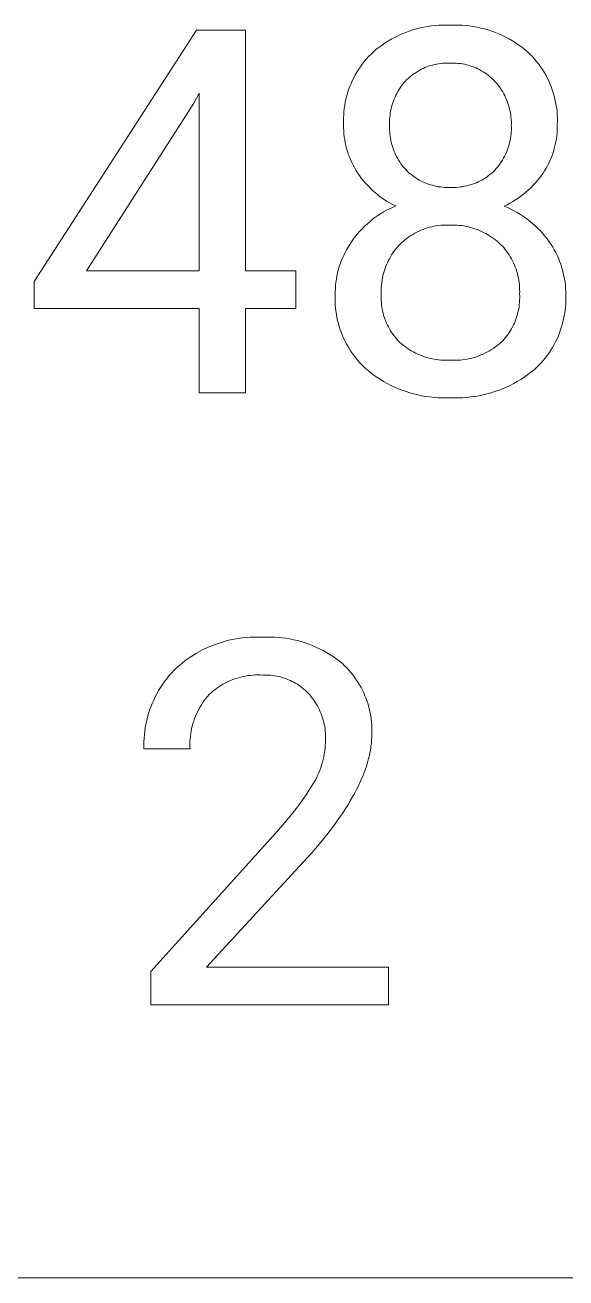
# Model space of a CAD drawing. Header units: millimetres. Extents: x 1434 to 4837, y 1889 to 4267.
# Drawn here: x 4142.7 to 4190.8, y 2079.7 to 2191.1 of the extents above; entities that cross this region are included whole.
import ezdxf

# ---------------------------------------------------------------- set-up
doc = ezdxf.new("R2010")
doc.units = ezdxf.units.MM
doc.header["$MEASUREMENT"] = 0
doc.layers.add('Domyślny', color=7, linetype='Continuous', true_color=0x000000)

msp = doc.modelspace()

# ---------------------------------------------------------------- linework, layer by layer
at = {"layer": 'Domyślny', "color": 18, "lineweight": 15, "true_color": 0x000000}
for p, q in [((4143.56, 2168.29), (4157.98, 2190.62)), ((4157.98, 2190.62), (4162.34, 2190.62)), ((4162.34, 2190.62), (4162.34, 2169.22)), ((4176.26, 2190.29), (4176.57, 2190.42)), ((4176.57, 2190.42), (4176.89, 2190.53)), ((4176.89, 2190.53), (4177.21, 2190.64)), ((4177.21, 2190.64), (4177.54, 2190.73)), ((4177.54, 2190.73), (4177.87, 2190.82)), ((4177.87, 2190.82), (4178.2, 2190.89)), ((4178.2, 2190.89), (4178.53, 2190.95)), ((4178.53, 2190.95), (4178.87, 2191)), ((4178.87, 2191), (4179.2, 2191.03)), ((4179.2, 2191.03), (4179.54, 2191.06)), ((4179.54, 2191.06), (4179.88, 2191.07)), ((4179.88, 2191.07), (4180.22, 2191.07)), ((4180.22, 2191.07), (4180.56, 2191.06)), ((4180.56, 2191.06), (4180.9, 2191.07)), ((4180.9, 2191.07), (4181.24, 2191.07)), ((4181.24, 2191.07), (4181.58, 2191.06)), ((4181.58, 2191.06), (4181.91, 2191.03)), ((4181.91, 2191.03), (4182.25, 2191)), ((4182.25, 2191), (4182.59, 2190.95)), ((4182.59, 2190.95), (4182.92, 2190.89)), ((4182.92, 2190.89), (4183.25, 2190.81)), ((4183.25, 2190.81), (4183.58, 2190.73)), ((4183.58, 2190.73), (4183.91, 2190.64)), ((4183.91, 2190.64), (4184.23, 2190.53)), ((4184.23, 2190.53), (4184.55, 2190.41)), ((4184.55, 2190.41), (4184.86, 2190.29)), ((4174.21, 2189.1), (4174.48, 2189.3)), ((4174.48, 2189.3), (4174.76, 2189.49)), ((4174.76, 2189.49), (4175.05, 2189.67)), ((4175.05, 2189.67), (4175.34, 2189.84)), ((4175.34, 2189.84), (4175.64, 2190)), ((4175.64, 2190), (4175.95, 2190.15)), ((4175.95, 2190.15), (4176.26, 2190.29)), ((4184.86, 2190.29), (4185.17, 2190.15)), ((4185.17, 2190.15), (4185.47, 2190)), ((4185.47, 2190), (4185.77, 2189.84)), ((4185.77, 2189.84), (4186.07, 2189.67)), ((4186.07, 2189.67), (4186.35, 2189.49)), ((4186.35, 2189.49), (4186.64, 2189.3)), ((4186.64, 2189.3), (4186.91, 2189.1)), ((4173.08, 2188.05), (4173.27, 2188.27)), ((4173.27, 2188.27), (4173.47, 2188.47)), ((4173.47, 2188.47), (4173.68, 2188.67)), ((4173.68, 2188.67), (4173.94, 2188.89)), ((4173.94, 2188.89), (4174.21, 2189.1)), ((4186.91, 2189.1), (4187.18, 2188.89)), ((4187.18, 2188.89), (4187.44, 2188.67)), ((4187.44, 2188.67), (4187.64, 2188.47)), ((4187.64, 2188.47), (4187.84, 2188.27)), ((4187.84, 2188.27), (4188.04, 2188.05)), ((4172.24, 2186.89), (4172.39, 2187.13)), ((4172.39, 2187.13), (4172.55, 2187.37)), ((4172.55, 2187.37), (4172.72, 2187.6)), ((4172.72, 2187.6), (4172.9, 2187.83)), ((4172.9, 2187.83), (4173.08, 2188.05)), ((4177.96, 2187.14), (4177.81, 2187.05)), ((4178.13, 2187.21), (4177.96, 2187.14)), ((4178.29, 2187.29), (4178.13, 2187.21)), ((4178.46, 2187.35), (4178.29, 2187.29)), ((4178.62, 2187.42), (4178.46, 2187.35)), ((4178.79, 2187.47), (4178.62, 2187.42)), ((4178.97, 2187.52), (4178.79, 2187.47)), ((4179.14, 2187.56), (4178.97, 2187.52)), ((4179.31, 2187.6), (4179.14, 2187.56)), ((4179.49, 2187.63), (4179.31, 2187.6)), ((4179.67, 2187.66), (4179.49, 2187.63)), ((4179.84, 2187.68), (4179.67, 2187.66)), ((4180.02, 2187.69), (4179.84, 2187.68)), ((4180.2, 2187.7), (4180.02, 2187.69)), ((4180.38, 2187.7), (4180.2, 2187.7)), ((4180.56, 2187.7), (4180.38, 2187.7)), ((4180.74, 2187.7), (4180.56, 2187.7)), ((4180.92, 2187.7), (4180.74, 2187.7)), ((4181.1, 2187.69), (4180.92, 2187.7)), ((4181.27, 2187.67), (4181.1, 2187.69)), ((4181.45, 2187.65), (4181.27, 2187.67)), ((4181.63, 2187.62), (4181.45, 2187.65)), ((4181.8, 2187.59), (4181.63, 2187.62)), ((4181.98, 2187.55), (4181.8, 2187.59)), ((4182.15, 2187.5), (4181.98, 2187.55)), ((4182.32, 2187.45), (4182.15, 2187.5)), ((4182.49, 2187.39), (4182.32, 2187.45)), ((4182.66, 2187.33), (4182.49, 2187.39)), ((4182.83, 2187.26), (4182.66, 2187.33)), ((4182.99, 2187.19), (4182.83, 2187.26)), ((4183.15, 2187.11), (4182.99, 2187.19)), ((4183.3, 2187.02), (4183.15, 2187.11)), ((4188.04, 2188.05), (4188.22, 2187.83)), ((4188.22, 2187.83), (4188.4, 2187.6)), ((4188.4, 2187.6), (4188.57, 2187.37)), ((4188.57, 2187.37), (4188.73, 2187.13)), ((4188.73, 2187.13), (4188.88, 2186.89)), ((4171.72, 2185.86), (4171.83, 2186.13)), ((4171.83, 2186.13), (4171.96, 2186.39)), ((4171.96, 2186.39), (4172.1, 2186.64)), ((4172.1, 2186.64), (4172.24, 2186.89)), ((4176.54, 2186.07), (4176.41, 2185.93)), ((4176.66, 2186.2), (4176.54, 2186.07)), ((4176.79, 2186.33), (4176.66, 2186.2)), ((4176.92, 2186.44), (4176.79, 2186.33)), ((4177.06, 2186.56), (4176.92, 2186.44)), ((4177.2, 2186.67), (4177.06, 2186.56)), ((4177.35, 2186.77), (4177.2, 2186.67)), ((4177.5, 2186.87), (4177.35, 2186.77)), ((4177.65, 2186.96), (4177.5, 2186.87)), ((4177.81, 2187.05), (4177.65, 2186.96)), ((4183.46, 2186.93), (4183.3, 2187.02)), ((4183.61, 2186.83), (4183.46, 2186.93)), ((4183.76, 2186.73), (4183.61, 2186.83)), ((4183.9, 2186.62), (4183.76, 2186.73)), ((4184.04, 2186.51), (4183.9, 2186.62)), ((4184.18, 2186.39), (4184.04, 2186.51)), ((4184.31, 2186.27), (4184.18, 2186.39)), ((4184.43, 2186.15), (4184.31, 2186.27)), ((4184.56, 2186.01), (4184.43, 2186.15)), ((4184.68, 2185.87), (4184.56, 2186.01)), ((4188.88, 2186.89), (4189.03, 2186.64)), ((4189.03, 2186.64), (4189.16, 2186.39)), ((4189.16, 2186.39), (4189.29, 2186.13)), ((4189.29, 2186.13), (4189.4, 2185.87)), ((4158.23, 2185.03), (4157.74, 2184.13)), ((4158.23, 2169.22), (4158.23, 2185.03)), ((4171.34, 2184.78), (4171.42, 2185.05)), ((4171.42, 2185.05), (4171.51, 2185.33)), ((4171.51, 2185.33), (4171.61, 2185.6)), ((4171.61, 2185.6), (4171.72, 2185.86)), ((4175.8, 2185), (4175.71, 2184.84)), ((4175.89, 2185.17), (4175.8, 2185)), ((4175.98, 2185.33), (4175.89, 2185.17)), ((4176.08, 2185.48), (4175.98, 2185.33)), ((4176.19, 2185.63), (4176.08, 2185.48)), ((4176.3, 2185.78), (4176.19, 2185.63)), ((4176.41, 2185.93), (4176.3, 2185.78)), ((4184.8, 2185.73), (4184.68, 2185.87)), ((4184.91, 2185.59), (4184.8, 2185.73)), ((4185.01, 2185.44), (4184.91, 2185.59)), ((4185.11, 2185.28), (4185.01, 2185.44)), ((4185.21, 2185.13), (4185.11, 2185.28)), ((4185.3, 2184.97), (4185.21, 2185.13)), ((4185.39, 2184.8), (4185.3, 2184.97)), ((4189.4, 2185.87), (4189.51, 2185.6)), ((4189.51, 2185.6), (4189.61, 2185.33)), ((4189.61, 2185.33), (4189.7, 2185.05)), ((4189.7, 2185.05), (4189.78, 2184.78)), ((4157.74, 2184.13), (4148.2, 2169.22)), ((4171.12, 2183.65), (4171.16, 2183.93)), ((4171.16, 2183.93), (4171.21, 2184.22)), ((4171.21, 2184.22), (4171.27, 2184.5)), ((4171.27, 2184.5), (4171.34, 2184.78)), ((4175.32, 2183.8), (4175.28, 2183.62)), ((4175.37, 2183.98), (4175.32, 2183.8)), ((4175.43, 2184.15), (4175.37, 2183.98)), ((4175.49, 2184.33), (4175.43, 2184.15)), ((4175.56, 2184.5), (4175.49, 2184.33)), ((4175.63, 2184.67), (4175.56, 2184.5)), ((4175.71, 2184.84), (4175.63, 2184.67)), ((4185.46, 2184.64), (4185.39, 2184.8)), ((4185.54, 2184.47), (4185.46, 2184.64)), ((4185.61, 2184.3), (4185.54, 2184.47)), ((4185.67, 2184.13), (4185.61, 2184.3)), ((4185.73, 2183.96), (4185.67, 2184.13)), ((4185.78, 2183.78), (4185.73, 2183.96)), ((4185.82, 2183.6), (4185.78, 2183.78)), ((4189.78, 2184.78), (4189.85, 2184.5)), ((4189.85, 2184.5), (4189.91, 2184.22)), ((4189.91, 2184.22), (4189.96, 2183.93)), ((4189.96, 2183.93), (4190, 2183.65)), ((4171.05, 2182.5), (4171.06, 2182.79)), ((4171.06, 2182.79), (4171.07, 2183.08)), ((4171.07, 2183.08), (4171.09, 2183.36)), ((4171.09, 2183.36), (4171.12, 2183.65)), ((4175.17, 2182.89), (4175.15, 2182.7)), ((4175.15, 2182.7), (4175.15, 2182.52)), ((4175.19, 2183.07), (4175.17, 2182.89)), ((4175.21, 2183.25), (4175.19, 2183.07)), ((4175.24, 2183.44), (4175.21, 2183.25)), ((4175.28, 2183.62), (4175.24, 2183.44)), ((4185.86, 2183.42), (4185.82, 2183.6)), ((4185.89, 2183.24), (4185.86, 2183.42)), ((4185.92, 2183.06), (4185.89, 2183.24)), ((4185.94, 2182.88), (4185.92, 2183.06)), ((4185.96, 2182.7), (4185.94, 2182.88)), ((4185.97, 2182.51), (4185.96, 2182.7)), ((4190, 2183.65), (4190.03, 2183.36)), ((4190.03, 2183.36), (4190.05, 2183.08)), ((4190.05, 2183.08), (4190.06, 2182.79)), ((4190.06, 2182.79), (4190.06, 2182.5)), ((4171.06, 2182.21), (4171.05, 2182.5)), ((4171.06, 2181.95), (4171.06, 2182.21)), ((4171.07, 2181.68), (4171.06, 2181.95)), ((4171.09, 2181.42), (4171.07, 2181.68)), ((4175.15, 2182.52), (4175.15, 2182.33)), ((4175.15, 2182.33), (4175.15, 2182.15)), ((4175.15, 2182.15), (4175.15, 2181.96)), ((4175.15, 2181.96), (4175.15, 2181.77)), ((4175.15, 2181.77), (4175.16, 2181.58)), ((4175.16, 2181.58), (4175.17, 2181.39)), ((4185.95, 2181.39), (4185.96, 2181.58)), ((4185.96, 2182.15), (4185.97, 2182.33)), ((4185.97, 2181.96), (4185.96, 2182.15)), ((4185.96, 2181.58), (4185.97, 2181.77)), ((4185.97, 2182.33), (4185.97, 2182.51)), ((4185.97, 2181.77), (4185.97, 2181.96)), ((4190.05, 2181.71), (4190.03, 2181.46)), ((4190.06, 2182.5), (4190.05, 2182.21)), ((4190.05, 2182.21), (4190.05, 2181.96)), ((4190.05, 2181.96), (4190.05, 2181.71)), ((4171.12, 2181.15), (4171.09, 2181.42)), ((4171.16, 2180.89), (4171.12, 2181.15)), ((4171.21, 2180.63), (4171.16, 2180.89)), ((4171.26, 2180.37), (4171.21, 2180.63)), ((4175.17, 2181.39), (4175.2, 2181.2)), ((4175.2, 2181.2), (4175.22, 2181.01)), ((4175.22, 2181.01), (4175.26, 2180.83)), ((4175.26, 2180.83), (4175.3, 2180.64)), ((4175.3, 2180.64), (4175.35, 2180.46)), ((4175.35, 2180.46), (4175.4, 2180.28)), ((4185.72, 2180.28), (4185.78, 2180.46)), ((4185.78, 2180.46), (4185.82, 2180.64)), ((4185.82, 2180.64), (4185.86, 2180.83)), ((4185.86, 2180.83), (4185.9, 2181.01)), ((4185.9, 2181.01), (4185.92, 2181.2)), ((4185.92, 2181.2), (4185.95, 2181.39)), ((4189.88, 2180.46), (4189.82, 2180.21)), ((4189.93, 2180.71), (4189.88, 2180.46)), ((4189.97, 2180.96), (4189.93, 2180.71)), ((4190, 2181.21), (4189.97, 2180.96)), ((4190.03, 2181.46), (4190, 2181.21)), ((4171.33, 2180.11), (4171.26, 2180.37)), ((4171.4, 2179.86), (4171.33, 2180.11)), ((4171.48, 2179.61), (4171.4, 2179.86)), ((4171.58, 2179.36), (4171.48, 2179.61)), ((4171.68, 2179.11), (4171.58, 2179.36)), ((4175.4, 2180.28), (4175.46, 2180.1)), ((4175.46, 2180.1), (4175.53, 2179.92)), ((4175.53, 2179.92), (4175.6, 2179.74)), ((4175.6, 2179.74), (4175.68, 2179.57)), ((4175.68, 2179.57), (4175.76, 2179.4)), ((4175.76, 2179.4), (4175.85, 2179.23)), ((4185.28, 2179.24), (4185.37, 2179.4)), ((4185.37, 2179.4), (4185.45, 2179.57)), ((4185.45, 2179.57), (4185.53, 2179.75)), ((4185.53, 2179.75), (4185.6, 2179.92)), ((4185.6, 2179.92), (4185.66, 2180.1)), ((4185.66, 2180.1), (4185.72, 2180.28)), ((4189.59, 2179.49), (4189.5, 2179.26)), ((4189.68, 2179.73), (4189.59, 2179.49)), ((4189.75, 2179.97), (4189.68, 2179.73)), ((4189.82, 2180.21), (4189.75, 2179.97)), ((4171.78, 2178.87), (4171.68, 2179.11)), ((4171.9, 2178.63), (4171.78, 2178.87)), ((4172.02, 2178.4), (4171.9, 2178.63)), ((4172.16, 2178.17), (4172.02, 2178.4)), ((4172.3, 2177.94), (4172.16, 2178.17)), ((4175.85, 2179.23), (4175.95, 2179.07)), ((4175.95, 2179.07), (4176.05, 2178.91)), ((4176.05, 2178.91), (4176.16, 2178.75)), ((4176.16, 2178.75), (4176.27, 2178.6)), ((4176.27, 2178.6), (4176.39, 2178.45)), ((4176.39, 2178.45), (4176.51, 2178.31)), ((4176.51, 2178.31), (4176.64, 2178.17)), ((4176.64, 2178.17), (4176.77, 2178.04)), ((4184.37, 2178.04), (4184.5, 2178.17)), ((4184.5, 2178.17), (4184.63, 2178.31)), ((4184.63, 2178.31), (4184.75, 2178.45)), ((4184.75, 2178.45), (4184.87, 2178.6)), ((4184.87, 2178.6), (4184.98, 2178.76)), ((4184.98, 2178.76), (4185.08, 2178.91)), ((4185.08, 2178.91), (4185.18, 2179.07)), ((4185.18, 2179.07), (4185.28, 2179.24)), ((4189.06, 2178.35), (4188.93, 2178.13)), ((4189.18, 2178.57), (4189.06, 2178.35)), ((4189.3, 2178.8), (4189.18, 2178.57)), ((4189.4, 2179.02), (4189.3, 2178.8)), ((4189.5, 2179.26), (4189.4, 2179.02)), ((4172.46, 2177.71), (4172.3, 2177.94)), ((4172.63, 2177.48), (4172.46, 2177.71)), ((4172.8, 2177.26), (4172.63, 2177.48)), ((4172.99, 2177.04), (4172.8, 2177.26)), ((4176.77, 2178.04), (4176.9, 2177.92)), ((4176.9, 2177.92), (4177.04, 2177.81)), ((4177.04, 2177.81), (4177.18, 2177.7)), ((4177.18, 2177.7), (4177.33, 2177.59)), ((4177.33, 2177.59), (4177.48, 2177.49)), ((4177.48, 2177.49), (4177.63, 2177.39)), ((4177.63, 2177.39), (4177.79, 2177.3)), ((4177.79, 2177.3), (4177.94, 2177.22)), ((4177.94, 2177.22), (4178.11, 2177.14)), ((4178.11, 2177.14), (4178.27, 2177.06)), ((4178.27, 2177.06), (4178.44, 2177)), ((4182.69, 2177), (4182.86, 2177.06)), ((4182.86, 2177.06), (4183.02, 2177.14)), ((4183.02, 2177.14), (4183.19, 2177.22)), ((4183.19, 2177.22), (4183.35, 2177.3)), ((4183.35, 2177.3), (4183.5, 2177.39)), ((4183.5, 2177.39), (4183.66, 2177.49)), ((4183.66, 2177.49), (4183.81, 2177.59)), ((4183.81, 2177.59), (4183.95, 2177.7)), ((4183.95, 2177.7), (4184.1, 2177.81)), ((4184.1, 2177.81), (4184.24, 2177.92)), ((4184.24, 2177.92), (4184.37, 2178.04)), ((4188.28, 2177.23), (4188.09, 2177.02)), ((4188.46, 2177.46), (4188.28, 2177.23)), ((4188.63, 2177.68), (4188.46, 2177.46)), ((4188.8, 2177.92), (4188.63, 2177.68)), ((4188.93, 2178.13), (4188.8, 2177.92)), ((4173.18, 2176.83), (4172.99, 2177.04)), ((4173.38, 2176.63), (4173.18, 2176.83)), ((4173.58, 2176.43), (4173.38, 2176.63)), ((4173.79, 2176.24), (4173.58, 2176.43)), ((4174.01, 2176.06), (4173.79, 2176.24)), ((4174.23, 2175.88), (4174.01, 2176.06)), ((4178.44, 2177), (4178.61, 2176.93)), ((4178.61, 2176.93), (4178.78, 2176.88)), ((4178.78, 2176.88), (4178.95, 2176.83)), ((4178.95, 2176.83), (4179.13, 2176.78)), ((4179.13, 2176.78), (4179.3, 2176.74)), ((4179.3, 2176.74), (4179.48, 2176.71)), ((4179.48, 2176.71), (4179.66, 2176.69)), ((4179.66, 2176.69), (4179.84, 2176.67)), ((4179.84, 2176.67), (4180.02, 2176.65)), ((4180.02, 2176.65), (4180.2, 2176.65)), ((4180.2, 2176.65), (4180.38, 2176.64)), ((4180.38, 2176.64), (4180.56, 2176.65)), ((4180.56, 2176.65), (4180.74, 2176.65)), ((4180.74, 2176.65), (4180.92, 2176.65)), ((4180.92, 2176.65), (4181.1, 2176.65)), ((4181.1, 2176.65), (4181.28, 2176.67)), ((4181.28, 2176.67), (4181.46, 2176.69)), ((4181.46, 2176.69), (4181.64, 2176.71)), ((4181.64, 2176.71), (4181.82, 2176.75)), ((4181.82, 2176.75), (4182, 2176.78)), ((4182, 2176.78), (4182.17, 2176.83)), ((4182.17, 2176.83), (4182.35, 2176.88)), ((4182.35, 2176.88), (4182.52, 2176.93)), ((4182.52, 2176.93), (4182.69, 2177)), ((4187.05, 2176.03), (4186.82, 2175.86)), ((4187.27, 2176.21), (4187.05, 2176.03)), ((4187.48, 2176.4), (4187.27, 2176.21)), ((4187.69, 2176.6), (4187.48, 2176.4)), ((4187.89, 2176.8), (4187.69, 2176.6)), ((4188.09, 2177.02), (4187.89, 2176.8)), ((4174.46, 2175.71), (4174.23, 2175.88)), ((4174.7, 2175.55), (4174.46, 2175.71)), ((4174.94, 2175.4), (4174.7, 2175.55)), ((4175.18, 2175.26), (4174.94, 2175.4)), ((4175.14, 2174.74), (4175.41, 2174.87)), ((4175.43, 2175.12), (4175.18, 2175.26)), ((4175.41, 2174.87), (4175.69, 2175)), ((4175.69, 2175), (4175.43, 2175.12)), ((4185.6, 2175.1), (4185.34, 2174.97)), ((4185.34, 2174.97), (4185.64, 2174.85)), ((4185.85, 2175.23), (4185.6, 2175.1)), ((4185.64, 2174.85), (4185.93, 2174.71)), ((4186.1, 2175.38), (4185.85, 2175.23)), ((4186.35, 2175.53), (4186.1, 2175.38)), ((4186.58, 2175.69), (4186.35, 2175.53)), ((4186.82, 2175.86), (4186.58, 2175.69)), ((4173.38, 2173.59), (4173.61, 2173.78)), ((4173.61, 2173.78), (4173.85, 2173.96)), ((4173.85, 2173.96), (4174.1, 2174.14)), ((4174.1, 2174.14), (4174.35, 2174.3)), ((4174.35, 2174.3), (4174.61, 2174.46)), ((4174.61, 2174.46), (4174.87, 2174.61)), ((4174.87, 2174.61), (4175.14, 2174.74)), ((4185.93, 2174.71), (4186.22, 2174.56)), ((4186.22, 2174.56), (4186.5, 2174.4)), ((4186.5, 2174.4), (4186.77, 2174.23)), ((4186.77, 2174.23), (4187.04, 2174.06)), ((4187.04, 2174.06), (4187.31, 2173.87)), ((4187.31, 2173.87), (4187.56, 2173.67)), ((4172.31, 2172.53), (4172.51, 2172.76)), ((4172.51, 2172.76), (4172.71, 2172.97)), ((4172.71, 2172.97), (4172.93, 2173.19)), ((4172.93, 2173.19), (4173.15, 2173.39)), ((4173.15, 2173.39), (4173.38, 2173.59)), ((4177.56, 2172.67), (4177.38, 2172.57)), ((4177.75, 2172.76), (4177.56, 2172.67)), ((4177.93, 2172.84), (4177.75, 2172.76)), ((4178.12, 2172.91), (4177.93, 2172.84)), ((4178.31, 2172.98), (4178.12, 2172.91)), ((4178.51, 2173.05), (4178.31, 2172.98)), ((4178.7, 2173.1), (4178.51, 2173.05)), ((4178.9, 2173.15), (4178.7, 2173.1)), ((4179.1, 2173.19), (4178.9, 2173.15)), ((4179.3, 2173.23), (4179.1, 2173.19)), ((4179.5, 2173.26), (4179.3, 2173.23)), ((4179.7, 2173.28), (4179.5, 2173.26)), ((4179.9, 2173.29), (4179.7, 2173.28)), ((4180.11, 2173.3), (4179.9, 2173.29)), ((4180.31, 2173.3), (4180.11, 2173.3)), ((4180.51, 2173.3), (4180.31, 2173.3)), ((4180.72, 2173.3), (4180.51, 2173.3)), ((4180.93, 2173.3), (4180.72, 2173.3)), ((4181.13, 2173.29), (4180.93, 2173.3)), ((4181.34, 2173.27), (4181.13, 2173.29)), ((4181.54, 2173.25), (4181.34, 2173.27)), ((4181.75, 2173.22), (4181.54, 2173.25)), ((4181.95, 2173.18), (4181.75, 2173.22)), ((4182.15, 2173.14), (4181.95, 2173.18)), ((4182.35, 2173.09), (4182.15, 2173.14)), ((4182.55, 2173.03), (4182.35, 2173.09)), ((4182.74, 2172.97), (4182.55, 2173.03)), ((4182.94, 2172.9), (4182.74, 2172.97)), ((4183.13, 2172.82), (4182.94, 2172.9)), ((4183.32, 2172.74), (4183.13, 2172.82)), ((4183.5, 2172.65), (4183.32, 2172.74)), ((4183.69, 2172.55), (4183.5, 2172.65)), ((4187.56, 2173.67), (4187.81, 2173.47)), ((4187.81, 2173.47), (4188.05, 2173.26)), ((4188.05, 2173.26), (4188.29, 2173.03)), ((4188.29, 2173.03), (4188.52, 2172.8)), ((4188.52, 2172.8), (4188.74, 2172.57)), ((4171.46, 2171.34), (4171.6, 2171.58)), ((4171.6, 2171.58), (4171.75, 2171.81)), ((4171.75, 2171.81), (4171.93, 2172.06)), ((4171.93, 2172.06), (4172.11, 2172.3)), ((4172.11, 2172.3), (4172.31, 2172.53)), ((4176.08, 2171.61), (4175.94, 2171.46)), ((4176.23, 2171.75), (4176.08, 2171.61)), ((4176.38, 2171.88), (4176.23, 2171.75)), ((4176.54, 2172.01), (4176.38, 2171.88)), ((4176.7, 2172.14), (4176.54, 2172.01)), ((4176.87, 2172.25), (4176.7, 2172.14)), ((4177.04, 2172.37), (4176.87, 2172.25)), ((4177.21, 2172.47), (4177.04, 2172.37)), ((4177.38, 2172.57), (4177.21, 2172.47)), ((4183.86, 2172.45), (4183.69, 2172.55)), ((4184.04, 2172.35), (4183.86, 2172.45)), ((4184.21, 2172.23), (4184.04, 2172.35)), ((4184.38, 2172.11), (4184.21, 2172.23)), ((4184.55, 2171.99), (4184.38, 2172.11)), ((4184.71, 2171.86), (4184.55, 2171.99)), ((4184.86, 2171.73), (4184.71, 2171.86)), ((4185.01, 2171.58), (4184.86, 2171.73)), ((4185.15, 2171.44), (4185.01, 2171.58)), ((4188.74, 2172.57), (4188.95, 2172.32)), ((4188.95, 2172.32), (4189.15, 2172.07)), ((4189.15, 2172.07), (4189.34, 2171.81)), ((4189.34, 2171.81), (4189.5, 2171.58)), ((4189.5, 2171.58), (4189.65, 2171.34)), ((4170.96, 2170.35), (4171.07, 2170.6)), ((4171.07, 2170.6), (4171.19, 2170.85)), ((4171.19, 2170.85), (4171.32, 2171.1)), ((4171.32, 2171.1), (4171.46, 2171.34)), ((4175.23, 2170.48), (4175.13, 2170.3)), ((4175.33, 2170.65), (4175.23, 2170.48)), ((4175.44, 2170.82), (4175.33, 2170.65)), ((4175.56, 2170.99), (4175.44, 2170.82)), ((4175.68, 2171.15), (4175.56, 2170.99)), ((4175.81, 2171.31), (4175.68, 2171.15)), ((4175.94, 2171.46), (4175.81, 2171.31)), ((4185.29, 2171.29), (4185.15, 2171.44)), ((4185.41, 2171.13), (4185.29, 2171.29)), ((4185.54, 2170.97), (4185.41, 2171.13)), ((4185.66, 2170.81), (4185.54, 2170.97)), ((4185.77, 2170.64), (4185.66, 2170.81)), ((4185.88, 2170.47), (4185.77, 2170.64)), ((4185.98, 2170.29), (4185.88, 2170.47)), ((4189.65, 2171.34), (4189.79, 2171.1)), ((4189.79, 2171.1), (4189.92, 2170.86)), ((4189.92, 2170.86), (4190.04, 2170.61)), ((4190.04, 2170.61), (4190.15, 2170.35)), ((4170.53, 2169.03), (4170.59, 2169.3)), ((4170.59, 2169.3), (4170.67, 2169.57)), ((4170.67, 2169.57), (4170.76, 2169.83)), ((4170.76, 2169.83), (4170.85, 2170.09)), ((4170.85, 2170.09), (4170.96, 2170.35)), ((4174.72, 2169.37), (4174.66, 2169.18)), ((4174.79, 2169.56), (4174.72, 2169.37)), ((4174.87, 2169.75), (4174.79, 2169.56)), ((4174.95, 2169.94), (4174.87, 2169.75)), ((4175.03, 2170.12), (4174.95, 2169.94)), ((4175.13, 2170.3), (4175.03, 2170.12)), ((4186.07, 2170.11), (4185.98, 2170.29)), ((4186.16, 2169.93), (4186.07, 2170.11)), ((4186.24, 2169.74), (4186.16, 2169.93)), ((4186.32, 2169.56), (4186.24, 2169.74)), ((4186.39, 2169.37), (4186.32, 2169.56)), ((4186.45, 2169.17), (4186.39, 2169.37)), ((4190.15, 2170.35), (4190.26, 2170.1)), ((4190.26, 2170.1), (4190.36, 2169.83)), ((4190.36, 2169.83), (4190.44, 2169.57)), ((4190.44, 2169.57), (4190.52, 2169.3)), ((4190.52, 2169.3), (4190.59, 2169.03)), ((4143.56, 2165.88), (4143.56, 2168.29)), ((4148.2, 2169.22), (4158.23, 2169.22)), ((4162.34, 2169.22), (4166.82, 2169.22)), ((4166.82, 2169.22), (4166.82, 2165.88)), ((4170.35, 2167.93), (4170.38, 2168.21)), ((4170.38, 2168.21), (4170.42, 2168.48)), ((4170.42, 2168.48), (4170.47, 2168.76)), ((4170.47, 2168.76), (4170.53, 2169.03)), ((4174.45, 2168.19), (4174.43, 2167.99)), ((4174.48, 2168.39), (4174.45, 2168.19)), ((4174.51, 2168.59), (4174.48, 2168.39)), ((4174.56, 2168.79), (4174.51, 2168.59)), ((4174.6, 2168.98), (4174.56, 2168.79)), ((4174.66, 2169.18), (4174.6, 2168.98)), ((4186.51, 2168.98), (4186.45, 2169.17)), ((4186.56, 2168.78), (4186.51, 2168.98)), ((4186.6, 2168.59), (4186.56, 2168.78)), ((4186.64, 2168.39), (4186.6, 2168.59)), ((4186.67, 2168.19), (4186.64, 2168.39)), ((4186.69, 2167.99), (4186.67, 2168.19)), ((4190.59, 2169.03), (4190.65, 2168.76)), ((4190.65, 2168.76), (4190.7, 2168.49)), ((4190.7, 2168.49), (4190.74, 2168.21)), ((4190.74, 2168.21), (4190.77, 2167.93)), ((4170.31, 2166.81), (4170.32, 2167.1)), ((4170.32, 2167.38), (4170.33, 2167.65)), ((4170.32, 2167.1), (4170.32, 2167.38)), ((4170.33, 2167.65), (4170.35, 2167.93)), ((4174.41, 2167.79), (4174.4, 2167.58)), ((4174.4, 2167.58), (4174.4, 2167.38)), ((4174.4, 2167.38), (4174.41, 2167.18)), ((4174.41, 2167.18), (4174.4, 2166.99)), ((4174.43, 2167.99), (4174.41, 2167.79)), ((4186.71, 2167.78), (4186.69, 2167.99)), ((4186.71, 2167.58), (4186.71, 2167.78)), ((4186.72, 2167.38), (4186.71, 2167.58)), ((4186.71, 2167.18), (4186.72, 2167.38)), ((4186.72, 2166.99), (4186.71, 2167.18)), ((4190.77, 2167.93), (4190.79, 2167.65)), ((4190.79, 2167.65), (4190.8, 2167.38)), ((4190.8, 2167.38), (4190.8, 2167.1)), ((4190.8, 2167.1), (4190.81, 2166.81)), ((4170.31, 2166.52), (4170.31, 2166.81)), ((4170.32, 2166.24), (4170.31, 2166.52)), ((4170.35, 2165.95), (4170.32, 2166.24)), ((4170.38, 2165.67), (4170.35, 2165.95)), ((4174.4, 2166.99), (4174.4, 2166.8)), ((4174.4, 2166.8), (4174.4, 2166.61)), ((4174.4, 2166.61), (4174.42, 2166.42)), ((4174.42, 2166.42), (4174.43, 2166.23)), ((4174.43, 2166.23), (4174.46, 2166.04)), ((4174.46, 2166.04), (4174.49, 2165.85)), ((4186.63, 2165.86), (4186.66, 2166.04)), ((4186.66, 2166.04), (4186.68, 2166.23)), ((4186.68, 2166.23), (4186.7, 2166.42)), ((4186.7, 2166.42), (4186.71, 2166.61)), ((4186.71, 2166.61), (4186.72, 2166.8)), ((4186.72, 2166.8), (4186.72, 2166.99)), ((4190.78, 2165.95), (4190.74, 2165.66)), ((4190.8, 2166.24), (4190.78, 2165.95)), ((4190.81, 2166.52), (4190.8, 2166.24)), ((4190.81, 2166.81), (4190.81, 2166.52)), ((4158.23, 2165.88), (4143.56, 2165.88)), ((4158.23, 2158.4), (4158.23, 2165.88)), ((4166.82, 2165.88), (4162.34, 2165.88)), ((4162.34, 2165.88), (4162.34, 2158.4)), ((4170.42, 2165.38), (4170.38, 2165.67)), ((4170.47, 2165.1), (4170.42, 2165.38)), ((4170.53, 2164.82), (4170.47, 2165.1)), ((4170.6, 2164.54), (4170.53, 2164.82)), ((4174.49, 2165.85), (4174.53, 2165.67)), ((4174.53, 2165.67), (4174.57, 2165.48)), ((4174.57, 2165.48), (4174.62, 2165.3)), ((4174.62, 2165.3), (4174.67, 2165.12)), ((4174.67, 2165.12), (4174.74, 2164.94)), ((4174.74, 2164.94), (4174.8, 2164.76)), ((4186.31, 2164.77), (4186.38, 2164.94)), ((4186.38, 2164.94), (4186.44, 2165.12)), ((4186.44, 2165.12), (4186.5, 2165.3)), ((4186.5, 2165.3), (4186.55, 2165.49)), ((4186.55, 2165.49), (4186.59, 2165.67)), ((4186.59, 2165.67), (4186.63, 2165.86)), ((4190.59, 2164.81), (4190.52, 2164.54)), ((4190.65, 2165.1), (4190.59, 2164.81)), ((4190.7, 2165.38), (4190.65, 2165.1)), ((4190.74, 2165.66), (4190.7, 2165.38)), ((4170.68, 2164.27), (4170.6, 2164.54)), ((4170.77, 2163.99), (4170.68, 2164.27)), ((4170.87, 2163.72), (4170.77, 2163.99)), ((4170.97, 2163.46), (4170.87, 2163.72)), ((4174.8, 2164.76), (4174.88, 2164.59)), ((4174.88, 2164.59), (4174.96, 2164.41)), ((4174.96, 2164.41), (4175.04, 2164.24)), ((4175.04, 2164.24), (4175.13, 2164.08)), ((4175.13, 2164.08), (4175.23, 2163.91)), ((4175.23, 2163.91), (4175.33, 2163.75)), ((4175.33, 2163.75), (4175.44, 2163.6)), ((4185.68, 2163.61), (4185.79, 2163.76)), ((4185.79, 2163.76), (4185.89, 2163.92)), ((4185.89, 2163.92), (4185.98, 2164.08)), ((4185.98, 2164.08), (4186.08, 2164.25)), ((4186.08, 2164.25), (4186.16, 2164.42)), ((4186.16, 2164.42), (4186.24, 2164.59)), ((4186.24, 2164.59), (4186.31, 2164.77)), ((4190.26, 2163.72), (4190.15, 2163.45)), ((4190.35, 2163.99), (4190.26, 2163.72)), ((4190.44, 2164.26), (4190.35, 2163.99)), ((4190.52, 2164.54), (4190.44, 2164.26)), ((4171.09, 2163.19), (4170.97, 2163.46)), ((4171.21, 2162.94), (4171.09, 2163.19)), ((4171.35, 2162.68), (4171.21, 2162.94)), ((4171.49, 2162.43), (4171.35, 2162.68)), ((4175.44, 2163.6), (4175.55, 2163.44)), ((4175.55, 2163.44), (4175.67, 2163.29)), ((4175.67, 2163.29), (4175.79, 2163.15)), ((4175.79, 2163.15), (4175.92, 2163.01)), ((4175.92, 2163.01), (4176.05, 2162.87)), ((4176.05, 2162.87), (4176.21, 2162.73)), ((4176.21, 2162.73), (4176.38, 2162.6)), ((4176.38, 2162.6), (4176.55, 2162.47)), ((4184.57, 2162.48), (4184.74, 2162.61)), ((4184.74, 2162.61), (4184.91, 2162.74)), ((4184.91, 2162.74), (4185.07, 2162.88)), ((4185.07, 2162.88), (4185.2, 2163.02)), ((4185.2, 2163.02), (4185.33, 2163.16)), ((4185.33, 2163.16), (4185.45, 2163.3)), ((4185.45, 2163.3), (4185.57, 2163.45)), ((4185.57, 2163.45), (4185.68, 2163.61)), ((4189.77, 2162.67), (4189.63, 2162.42)), ((4189.91, 2162.93), (4189.77, 2162.67)), ((4190.03, 2163.19), (4189.91, 2162.93)), ((4190.15, 2163.45), (4190.03, 2163.19)), ((4171.64, 2162.19), (4171.49, 2162.43)), ((4171.8, 2161.95), (4171.64, 2162.19)), ((4171.97, 2161.72), (4171.8, 2161.95)), ((4172.14, 2161.49), (4171.97, 2161.72)), ((4172.32, 2161.27), (4172.14, 2161.49)), ((4176.55, 2162.47), (4176.72, 2162.35)), ((4176.72, 2162.35), (4176.9, 2162.23)), ((4176.9, 2162.23), (4177.08, 2162.12)), ((4177.08, 2162.12), (4177.27, 2162.02)), ((4177.27, 2162.02), (4177.46, 2161.92)), ((4177.46, 2161.92), (4177.65, 2161.83)), ((4177.65, 2161.83), (4177.85, 2161.75)), ((4177.85, 2161.75), (4178.05, 2161.67)), ((4178.05, 2161.67), (4178.25, 2161.6)), ((4178.25, 2161.6), (4178.45, 2161.54)), ((4178.45, 2161.54), (4178.66, 2161.48)), ((4178.66, 2161.48), (4178.86, 2161.43)), ((4182.26, 2161.43), (4182.46, 2161.48)), ((4182.46, 2161.48), (4182.67, 2161.54)), ((4182.67, 2161.54), (4182.87, 2161.6)), ((4182.87, 2161.6), (4183.07, 2161.67)), ((4183.07, 2161.67), (4183.27, 2161.75)), ((4183.27, 2161.75), (4183.47, 2161.83)), ((4183.47, 2161.83), (4183.66, 2161.93)), ((4183.66, 2161.93), (4183.85, 2162.02)), ((4183.85, 2162.02), (4184.04, 2162.13)), ((4184.04, 2162.13), (4184.22, 2162.24)), ((4184.22, 2162.24), (4184.4, 2162.36)), ((4184.4, 2162.36), (4184.57, 2162.48)), ((4188.98, 2161.48), (4188.8, 2161.26)), ((4189.15, 2161.71), (4188.98, 2161.48)), ((4189.32, 2161.94), (4189.15, 2161.71)), ((4189.48, 2162.18), (4189.32, 2161.94)), ((4189.63, 2162.42), (4189.48, 2162.18)), ((4172.51, 2161.05), (4172.32, 2161.27)), ((4172.71, 2160.84), (4172.51, 2161.05)), ((4172.91, 2160.64), (4172.71, 2160.84)), ((4173.13, 2160.45), (4172.91, 2160.64)), ((4173.41, 2160.22), (4173.13, 2160.45)), ((4178.86, 2161.43), (4179.07, 2161.39)), ((4179.07, 2161.39), (4179.28, 2161.35)), ((4179.28, 2161.35), (4179.49, 2161.33)), ((4179.49, 2161.33), (4179.71, 2161.3)), ((4179.71, 2161.3), (4179.92, 2161.29)), ((4179.92, 2161.29), (4180.13, 2161.29)), ((4180.13, 2161.29), (4180.35, 2161.29)), ((4180.35, 2161.29), (4180.56, 2161.3)), ((4180.56, 2161.3), (4180.77, 2161.29)), ((4180.77, 2161.29), (4180.99, 2161.29)), ((4180.99, 2161.29), (4181.2, 2161.29)), ((4181.2, 2161.29), (4181.41, 2161.3)), ((4181.41, 2161.3), (4181.62, 2161.33)), ((4181.62, 2161.33), (4181.84, 2161.35)), ((4181.84, 2161.35), (4182.05, 2161.39)), ((4182.05, 2161.39), (4182.26, 2161.43)), ((4187.99, 2160.43), (4187.71, 2160.21)), ((4188.2, 2160.63), (4187.99, 2160.43)), ((4188.41, 2160.83), (4188.2, 2160.63)), ((4188.61, 2161.04), (4188.41, 2160.83)), ((4188.8, 2161.26), (4188.61, 2161.04)), ((4173.7, 2160), (4173.41, 2160.22)), ((4174, 2159.79), (4173.7, 2160)), ((4174.3, 2159.59), (4174, 2159.79)), ((4174.62, 2159.4), (4174.3, 2159.59)), ((4174.93, 2159.22), (4174.62, 2159.4)), ((4186.5, 2159.39), (4186.18, 2159.22)), ((4186.81, 2159.58), (4186.5, 2159.39)), ((4187.12, 2159.78), (4186.81, 2159.58)), ((4187.42, 2159.99), (4187.12, 2159.78)), ((4187.71, 2160.21), (4187.42, 2159.99)), ((4162.34, 2158.4), (4158.23, 2158.4)), ((4175.26, 2159.05), (4174.93, 2159.22)), ((4175.59, 2158.9), (4175.26, 2159.05)), ((4175.92, 2158.75), (4175.59, 2158.9)), ((4176.26, 2158.62), (4175.92, 2158.75)), ((4176.61, 2158.5), (4176.26, 2158.62)), ((4176.95, 2158.39), (4176.61, 2158.5)), ((4177.31, 2158.29), (4176.95, 2158.39)), ((4177.66, 2158.2), (4177.31, 2158.29)), ((4178.02, 2158.13), (4177.66, 2158.2)), ((4178.38, 2158.07), (4178.02, 2158.13)), ((4183.1, 2158.13), (4182.74, 2158.07)), ((4183.46, 2158.2), (4183.1, 2158.13)), ((4183.81, 2158.29), (4183.46, 2158.2)), ((4184.16, 2158.39), (4183.81, 2158.29)), ((4184.51, 2158.5), (4184.16, 2158.39)), ((4184.85, 2158.62), (4184.51, 2158.5)), ((4185.19, 2158.75), (4184.85, 2158.62)), ((4185.53, 2158.89), (4185.19, 2158.75)), ((4185.86, 2159.05), (4185.53, 2158.89)), ((4186.18, 2159.22), (4185.86, 2159.05)), ((4178.74, 2158.02), (4178.38, 2158.07)), ((4179.1, 2157.98), (4178.74, 2158.02)), ((4179.46, 2157.95), (4179.1, 2157.98)), ((4179.83, 2157.94), (4179.46, 2157.95)), ((4180.19, 2157.94), (4179.83, 2157.94)), ((4180.56, 2157.95), (4180.19, 2157.94)), ((4180.92, 2157.94), (4180.56, 2157.95)), ((4181.29, 2157.94), (4180.92, 2157.94)), ((4181.65, 2157.95), (4181.29, 2157.94)), ((4182.02, 2157.98), (4181.65, 2157.95)), ((4182.38, 2158.02), (4182.02, 2157.98)), ((4182.74, 2158.07), (4182.38, 2158.02)), ((4158.91, 2135.72), (4159.24, 2135.86)), ((4159.24, 2135.86), (4159.58, 2136)), ((4159.58, 2136), (4159.92, 2136.12)), ((4159.92, 2136.12), (4160.27, 2136.23)), ((4160.27, 2136.23), (4160.61, 2136.33)), ((4160.61, 2136.33), (4160.97, 2136.42)), ((4160.97, 2136.42), (4161.32, 2136.49)), ((4161.32, 2136.49), (4161.68, 2136.55)), ((4161.68, 2136.55), (4162.04, 2136.6)), ((4162.04, 2136.6), (4162.4, 2136.64)), ((4162.4, 2136.64), (4162.76, 2136.66)), ((4162.76, 2136.66), (4163.13, 2136.68)), ((4163.13, 2136.68), (4163.49, 2136.68)), ((4163.49, 2136.68), (4163.85, 2136.66)), ((4163.85, 2136.66), (4164.2, 2136.68)), ((4164.2, 2136.68), (4164.55, 2136.68)), ((4164.55, 2136.68), (4164.9, 2136.67)), ((4164.9, 2136.67), (4165.24, 2136.65)), ((4165.24, 2136.65), (4165.59, 2136.61)), ((4165.59, 2136.61), (4165.94, 2136.57)), ((4165.94, 2136.57), (4166.28, 2136.51)), ((4166.28, 2136.51), (4166.62, 2136.44)), ((4166.62, 2136.44), (4166.96, 2136.36)), ((4166.96, 2136.36), (4167.29, 2136.27)), ((4167.29, 2136.27), (4167.63, 2136.16)), ((4167.63, 2136.16), (4167.96, 2136.05)), ((4167.96, 2136.05), (4168.28, 2135.92)), ((4168.28, 2135.92), (4168.6, 2135.79)), ((4157.03, 2134.61), (4157.33, 2134.82)), ((4157.33, 2134.82), (4157.63, 2135.02)), ((4157.63, 2135.02), (4157.94, 2135.21)), ((4157.94, 2135.21), (4158.26, 2135.39)), ((4158.26, 2135.39), (4158.58, 2135.56)), ((4158.58, 2135.56), (4158.91, 2135.72)), ((4168.6, 2135.79), (4168.92, 2135.64)), ((4168.92, 2135.64), (4169.23, 2135.48)), ((4169.23, 2135.48), (4169.53, 2135.31)), ((4169.53, 2135.31), (4169.83, 2135.13)), ((4169.83, 2135.13), (4170.12, 2134.94)), ((4170.12, 2134.94), (4170.41, 2134.74)), ((4170.41, 2134.74), (4170.69, 2134.54)), ((4155.75, 2133.46), (4155.97, 2133.7)), ((4155.97, 2133.7), (4156.19, 2133.92)), ((4156.19, 2133.92), (4156.47, 2134.16)), ((4156.47, 2134.16), (4156.75, 2134.39)), ((4156.75, 2134.39), (4157.03, 2134.61)), ((4170.69, 2134.54), (4170.96, 2134.32)), ((4170.96, 2134.32), (4171.15, 2134.13)), ((4171.15, 2134.13), (4171.34, 2133.94)), ((4171.34, 2133.94), (4171.53, 2133.74)), ((4171.53, 2133.74), (4171.7, 2133.54)), ((4154.96, 2132.46), (4155.15, 2132.72)), ((4155.15, 2132.72), (4155.34, 2132.97)), ((4155.34, 2132.97), (4155.54, 2133.22)), ((4155.54, 2133.22), (4155.75, 2133.46)), ((4160.52, 2132.58), (4160.33, 2132.48)), ((4160.71, 2132.68), (4160.52, 2132.58)), ((4160.9, 2132.77), (4160.71, 2132.68)), ((4161.1, 2132.85), (4160.9, 2132.77)), ((4161.31, 2132.93), (4161.1, 2132.85)), ((4161.51, 2133), (4161.31, 2132.93)), ((4161.72, 2133.06), (4161.51, 2133)), ((4161.92, 2133.12), (4161.72, 2133.06)), ((4162.14, 2133.17), (4161.92, 2133.12)), ((4162.35, 2133.21), (4162.14, 2133.17)), ((4162.56, 2133.25), (4162.35, 2133.21)), ((4162.77, 2133.27), (4162.56, 2133.25)), ((4162.99, 2133.29), (4162.77, 2133.27)), ((4163.21, 2133.31), (4162.99, 2133.29)), ((4163.42, 2133.31), (4163.21, 2133.31)), ((4163.64, 2133.31), (4163.42, 2133.31)), ((4163.85, 2133.3), (4163.64, 2133.31)), ((4164.03, 2133.3), (4163.85, 2133.3)), ((4164.21, 2133.3), (4164.03, 2133.3)), ((4164.39, 2133.3), (4164.21, 2133.3)), ((4164.57, 2133.28), (4164.39, 2133.3)), ((4164.75, 2133.26), (4164.57, 2133.28)), ((4164.93, 2133.24), (4164.75, 2133.26)), ((4165.11, 2133.21), (4164.93, 2133.24)), ((4165.29, 2133.17), (4165.11, 2133.21)), ((4165.46, 2133.13), (4165.29, 2133.17)), ((4165.64, 2133.08), (4165.46, 2133.13)), ((4165.81, 2133.02), (4165.64, 2133.08)), ((4165.98, 2132.96), (4165.81, 2133.02)), ((4166.15, 2132.89), (4165.98, 2132.96)), ((4166.31, 2132.82), (4166.15, 2132.89)), ((4166.47, 2132.74), (4166.31, 2132.82)), ((4166.63, 2132.66), (4166.47, 2132.74)), ((4166.79, 2132.57), (4166.63, 2132.66)), ((4166.95, 2132.48), (4166.79, 2132.57)), ((4171.7, 2133.54), (4171.87, 2133.33)), ((4171.87, 2133.33), (4172.04, 2133.11)), ((4172.04, 2133.11), (4172.19, 2132.89)), ((4172.19, 2132.89), (4172.34, 2132.66)), ((4172.34, 2132.66), (4172.48, 2132.43)), ((4154.31, 2131.36), (4154.46, 2131.64)), ((4154.46, 2131.64), (4154.62, 2131.92)), ((4154.62, 2131.92), (4154.79, 2132.19)), ((4154.79, 2132.19), (4154.96, 2132.46)), ((4158.97, 2131.4), (4158.82, 2131.23)), ((4159.12, 2131.58), (4158.97, 2131.4)), ((4159.28, 2131.72), (4159.12, 2131.58)), ((4159.44, 2131.86), (4159.28, 2131.72)), ((4159.61, 2132), (4159.44, 2131.86)), ((4159.78, 2132.13), (4159.61, 2132)), ((4159.96, 2132.25), (4159.78, 2132.13)), ((4160.14, 2132.37), (4159.96, 2132.25)), ((4160.33, 2132.48), (4160.14, 2132.37)), ((4167.1, 2132.38), (4166.95, 2132.48)), ((4167.24, 2132.27), (4167.1, 2132.38)), ((4167.39, 2132.16), (4167.24, 2132.27)), ((4167.53, 2132.05), (4167.39, 2132.16)), ((4167.66, 2131.93), (4167.53, 2132.05)), ((4167.79, 2131.81), (4167.66, 2131.93)), ((4167.92, 2131.68), (4167.79, 2131.81)), ((4168.05, 2131.53), (4167.92, 2131.68)), ((4168.18, 2131.38), (4168.05, 2131.53)), ((4172.48, 2132.43), (4172.61, 2132.2)), ((4172.61, 2132.2), (4172.73, 2131.96)), ((4172.73, 2131.96), (4172.85, 2131.71)), ((4172.85, 2131.71), (4172.96, 2131.46)), ((4172.96, 2131.46), (4173.06, 2131.21)), ((4153.82, 2130.18), (4153.93, 2130.48)), ((4153.93, 2130.48), (4154.05, 2130.78)), ((4154.05, 2130.78), (4154.18, 2131.07)), ((4154.18, 2131.07), (4154.31, 2131.36)), ((4158.3, 2130.47), (4158.19, 2130.27)), ((4158.42, 2130.66), (4158.3, 2130.47)), ((4158.55, 2130.85), (4158.42, 2130.66)), ((4158.68, 2131.04), (4158.55, 2130.85)), ((4158.82, 2131.23), (4158.68, 2131.04)), ((4168.3, 2131.23), (4168.18, 2131.38)), ((4168.42, 2131.07), (4168.3, 2131.23)), ((4168.53, 2130.9), (4168.42, 2131.07)), ((4168.63, 2130.74), (4168.53, 2130.9)), ((4168.73, 2130.57), (4168.63, 2130.74)), ((4168.82, 2130.39), (4168.73, 2130.57)), ((4168.91, 2130.22), (4168.82, 2130.39)), ((4173.06, 2131.21), (4173.15, 2130.96)), ((4173.15, 2130.96), (4173.23, 2130.7)), ((4173.23, 2130.7), (4173.3, 2130.44)), ((4173.3, 2130.44), (4173.37, 2130.18)), ((4153.49, 2128.95), (4153.56, 2129.26)), ((4153.56, 2129.26), (4153.63, 2129.57)), ((4153.63, 2129.57), (4153.72, 2129.88)), ((4153.72, 2129.88), (4153.82, 2130.18)), ((4157.74, 2129.21), (4157.67, 2129)), ((4157.81, 2129.43), (4157.74, 2129.21)), ((4157.9, 2129.64), (4157.81, 2129.43)), ((4157.99, 2129.85), (4157.9, 2129.64)), ((4158.09, 2130.06), (4157.99, 2129.85)), ((4158.19, 2130.27), (4158.09, 2130.06)), ((4168.99, 2130.04), (4168.91, 2130.22)), ((4169.06, 2129.86), (4168.99, 2130.04)), ((4169.13, 2129.67), (4169.06, 2129.86)), ((4169.19, 2129.48), (4169.13, 2129.67)), ((4169.25, 2129.29), (4169.19, 2129.48)), ((4169.3, 2129.1), (4169.25, 2129.29)), ((4173.37, 2130.18), (4173.42, 2129.91)), ((4173.42, 2129.91), (4173.47, 2129.65)), ((4173.47, 2129.65), (4173.51, 2129.38)), ((4173.51, 2129.38), (4173.54, 2129.11)), ((4153.35, 2128), (4153.39, 2128.32)), ((4153.39, 2128.32), (4153.43, 2128.64)), ((4153.43, 2128.64), (4153.49, 2128.95)), ((4157.47, 2128.1), (4157.44, 2127.87)), ((4157.51, 2128.33), (4157.47, 2128.1)), ((4157.55, 2128.55), (4157.51, 2128.33)), ((4157.61, 2128.77), (4157.55, 2128.55)), ((4157.67, 2129), (4157.61, 2128.77)), ((4169.34, 2128.91), (4169.3, 2129.1)), ((4169.38, 2128.72), (4169.34, 2128.91)), ((4169.41, 2128.52), (4169.38, 2128.72)), ((4169.43, 2128.33), (4169.41, 2128.52)), ((4169.44, 2128.13), (4169.43, 2128.33)), ((4169.45, 2127.94), (4169.44, 2128.13)), ((4173.54, 2129.11), (4173.56, 2128.84)), ((4173.56, 2128.84), (4173.57, 2128.57)), ((4173.57, 2128.3), (4173.56, 2128.03)), ((4173.57, 2128.57), (4173.57, 2128.3)), ((4153.31, 2127.36), (4153.33, 2127.68)), ((4153.31, 2127.05), (4153.31, 2127.36)), ((4153.31, 2126.73), (4153.31, 2127.05)), ((4153.33, 2127.68), (4153.35, 2128)), ((4157.42, 2127.64), (4157.4, 2127.41)), ((4157.4, 2127.41), (4157.4, 2127.19)), ((4157.4, 2127.19), (4157.4, 2126.96)), ((4157.4, 2126.96), (4157.41, 2126.73)), ((4157.44, 2127.87), (4157.42, 2127.64)), ((4169.41, 2126.79), (4169.43, 2127.04)), ((4169.43, 2127.04), (4169.45, 2127.29)), ((4169.46, 2127.74), (4169.45, 2127.94)), ((4169.45, 2127.54), (4169.46, 2127.74)), ((4169.45, 2127.29), (4169.45, 2127.54)), ((4173.49, 2126.97), (4173.47, 2126.81)), ((4173.51, 2127.12), (4173.49, 2126.97)), ((4173.53, 2127.28), (4173.51, 2127.12)), ((4173.54, 2127.43), (4173.53, 2127.28)), ((4173.55, 2127.58), (4173.54, 2127.43)), ((4173.56, 2127.73), (4173.55, 2127.58)), ((4173.56, 2128.03), (4173.56, 2127.88)), ((4173.56, 2127.88), (4173.56, 2127.73)), ((4157.41, 2126.73), (4153.31, 2126.73)), ((4169.24, 2125.79), (4169.3, 2126.04)), ((4169.3, 2126.04), (4169.34, 2126.29)), ((4169.34, 2126.29), (4169.38, 2126.54)), ((4169.38, 2126.54), (4169.41, 2126.79)), ((4173.27, 2125.87), (4173.19, 2125.54)), ((4173.35, 2126.19), (4173.27, 2125.87)), ((4173.42, 2126.5), (4173.35, 2126.19)), ((4173.47, 2126.81), (4173.42, 2126.5)), ((4168.85, 2124.6), (4168.94, 2124.83)), ((4168.94, 2124.83), (4169.03, 2125.07)), ((4169.03, 2125.07), (4169.11, 2125.31)), ((4169.11, 2125.31), (4169.18, 2125.55)), ((4169.18, 2125.55), (4169.24, 2125.79)), ((4172.97, 2124.88), (4172.85, 2124.55)), ((4173.09, 2125.21), (4172.97, 2124.88)), ((4173.19, 2125.54), (4173.09, 2125.21)), ((4168.09, 2123.22), (4168.52, 2123.92)), ((4168.52, 2123.92), (4168.64, 2124.14)), ((4168.64, 2124.14), (4168.75, 2124.37)), ((4168.75, 2124.37), (4168.85, 2124.6)), ((4172.56, 2123.87), (4172.4, 2123.52)), ((4172.71, 2124.21), (4172.56, 2123.87)), ((4172.85, 2124.55), (4172.71, 2124.21)), ((4167.17, 2121.86), (4167.64, 2122.53)), ((4167.64, 2122.53), (4168.09, 2123.22)), ((4172.05, 2122.82), (4171.85, 2122.47)), ((4172.23, 2123.18), (4172.05, 2122.82)), ((4172.4, 2123.52), (4172.23, 2123.18)), ((4166.68, 2121.21), (4167.17, 2121.86)), ((4171.2, 2121.38), (4170.95, 2121.01)), ((4171.43, 2121.74), (4171.2, 2121.38)), ((4171.65, 2122.11), (4171.43, 2121.74)), ((4171.85, 2122.47), (4171.65, 2122.11)), ((4165.64, 2119.95), (4166.17, 2120.57)), ((4166.17, 2120.57), (4166.68, 2121.21)), ((4170.7, 2120.63), (4170.16, 2119.87)), ((4170.95, 2121.01), (4170.7, 2120.63)), ((4153.94, 2106.94), (4165.09, 2119.34)), ((4165.09, 2119.34), (4165.64, 2119.95)), ((4170.16, 2119.87), (4169.56, 2119.1)), ((4168.92, 2118.31), (4168.24, 2117.51)), ((4169.56, 2119.1), (4168.92, 2118.31)), ((4168.24, 2117.51), (4167.5, 2116.7)), ((4167.5, 2116.7), (4158.87, 2107.34)), ((4153.94, 2104), (4153.94, 2106.94)), ((4158.87, 2107.34), (4175.05, 2107.34)), ((4175.05, 2107.34), (4175.05, 2104)), ((4175.05, 2104), (4153.94, 2104)), ((3551.34, 2079.72), (4837.32, 2079.72))]:
    msp.add_line(p, q, dxfattribs=at)

doc.saveas('drawing.dxf')
